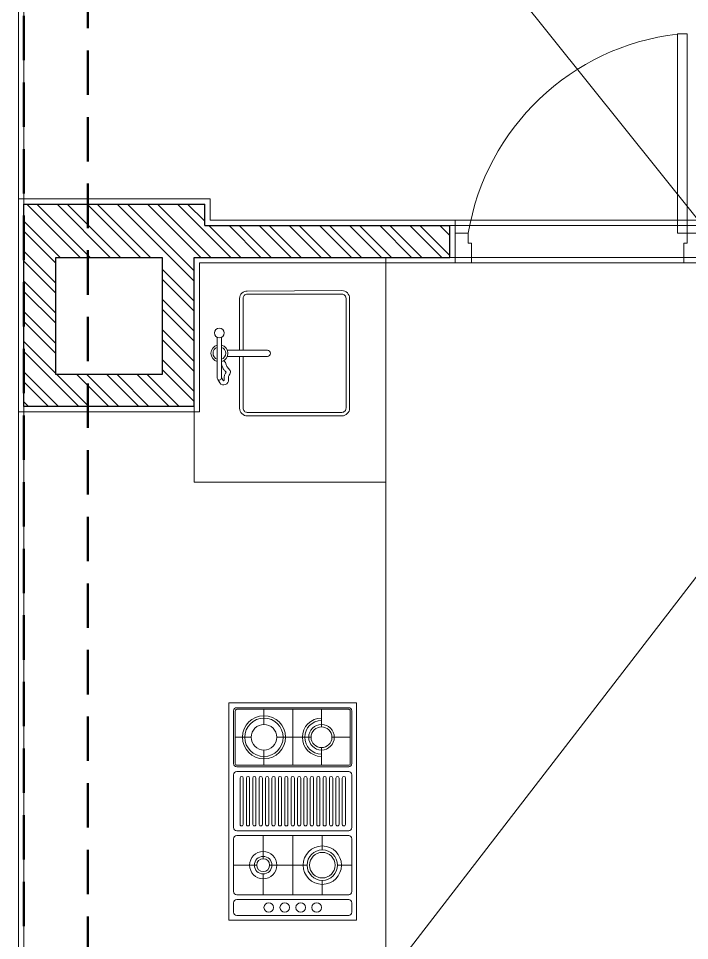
# Model space of a CAD drawing. Header units: inches. Extents: x -190799 to -189704, y -49100 to -46985.
# Drawn here: x -190498.4 to -190403.9, y -47566 to -47436.2 of the extents above; entities that cross this region are included whole.
import ezdxf

# ---------------------------------------------------------------- set-up
doc = ezdxf.new("R2010")
doc.units = ezdxf.units.IN
doc.header["$LTSCALE"] = 25
doc.header["$MEASUREMENT"] = 0
doc.linetypes.add('DASHED2', pattern=[0.375, 0.25, -0.125])
for name, color, linetype, lineweight in [('cross', 1, 'Continuous', 13), ('CWS', 180, 'Continuous', 18), ('elevation', 6, 'Continuous', 9), ('hidden', 7, 'DASHED2', 5), ('KITCHEN', 7, 'Continuous', 5), ('PLASTER LINE', 1, 'Continuous', 5), ('PP-BEAM', 104, 'DASHED2', 50), ('PP-KITCHEN 1', 3, 'Continuous', 13), ('PP-KITCHEN 2', 3, 'Continuous', 13), ('PP-ROOM 6', 3, 'Continuous', 13), ('PP-TOILET 7', 3, 'Continuous', 13), ('PP-WALL', 7, 'Continuous', 30), ('sechatch', 8, 'Continuous', 0), ('WIN', 22, 'Continuous', 0)]:
    doc.layers.add(name, color=color, linetype=linetype, lineweight=lineweight)

# ---------------------------------------------------------------- blocks, each defined once
blk = doc.blocks.new('A$C51AA6A4B')
at = {"layer": 'KITCHEN', "ltscale": 1.2}
for p, q in [((17, 20), (-17, 20)), ((-17, 20), (-17, 0)), ((-11.625, 19), (-11.625, 16.125)), ((8.375, 19.25), (8.375, 17)), ((13.75, 1.25), (13.75, 18.75)), ((15.75, 19.25), (14.25, 19.25)), ((16.25, 1.25), (16.25, 18.75)), ((17, 0), (17, 20)), ((2, 18.25), (-5.25, 18.25)), ((2, 17.75), (-5.25, 17.75)), ((2, 17.25), (-5.25, 17.25)), ((2, 16.75), (-5.25, 16.75)), ((2, 16.25), (-5.25, 16.25)), ((-16, 14.5), (-13.25, 14.5)), ((-7.25, 14.5), (-10, 14.5)), ((2, 15.75), (-5.25, 15.75)), ((2, 15.25), (-5.25, 15.25)), ((2, 14.75), (-5.25, 14.75)), ((6, 14.625), (3.75, 14.625)), ((10.75, 14.625), (13, 14.625)), ((2, 14.25), (-5.25, 14.25)), ((2, 13.75), (-5.25, 13.75)), ((2, 13.25), (-5.25, 13.25)), ((-11.625, 12.875), (-11.625, 7.5)), ((2, 12.75), (-5.25, 12.75)), ((2, 12.25), (-5.25, 12.25)), ((2, 11.75), (-5.25, 11.75)), ((8.375, 12.25), (8.375, 10)), ((2, 11.25), (-5.25, 11.25)), ((2, 10.75), (-5.25, 10.75)), ((2, 10.25), (-5.25, 10.25)), ((-16, 10), (-7.25, 10)), ((2, 9.75), (-5.25, 9.75)), ((2, 9.25), (-5.25, 9.25)), ((2, 8.75), (-5.25, 8.75)), ((3.75, 10), (13, 10)), ((8.375, 10), (8.375, 6.375)), ((2, 8.25), (-5.25, 8.25)), ((2, 7.75), (-5.25, 7.75)), ((2, 7.25), (-5.25, 7.25)), ((2, 6.75), (-5.25, 6.75)), ((2, 6.25), (-5.25, 6.25)), ((-13.625, 5.5), (-16, 5.5)), ((-9.625, 5.5), (-7.25, 5.5)), ((2, 5.75), (-5.25, 5.75)), ((2, 5.25), (-5.25, 5.25)), ((2, 4.75), (-5.25, 4.75)), ((7.375, 5.375), (3.75, 5.375)), ((8.375, 4.375), (8.375, 0.75)), ((9.75, 5.375), (13, 5.375)), ((-11.625, 3.5), (-11.625, 1)), ((2, 4.25), (-5.25, 4.25)), ((2, 3.75), (-5.25, 3.75)), ((2, 3.25), (-5.25, 3.25)), ((2, 2.75), (-5.25, 2.75)), ((2, 2.25), (-5.25, 2.25)), ((2, 1.75), (-5.25, 1.75)), ((-17, 0), (17, 0)), ((14.25, 0.75), (15.75, 0.75))]:
    blk.add_line(p, q, dxfattribs=at)
for points in [[(-15.75, 19.25), (-7.5, 19.25, -0.4142136), (-7, 18.75), (-7, 1.25, -0.4142136), (-7.5, 0.75), (-15.75, 0.75, -0.4142136), (-16.25, 1.25), (-16.25, 18.75, -0.4142136)], [(-15.75, 19), (-7.5, 19, -0.4142136), (-7.25, 18.75), (-7.25, 1.25, -0.4142136), (-7.5, 1), (-15.75, 1, -0.4142136), (-16, 1.25), (-16, 18.75, -0.4142136)], [(-5.75, 19.25), (2.5, 19.25, -0.4142136), (3, 18.75), (3, 1.25, -0.4142136), (2.5, 0.75), (-5.75, 0.75, -0.4142136), (-6.25, 1.25), (-6.25, 18.75, -0.4142136)], [(4.25, 19.25), (12.5, 19.25, -0.4142136), (13, 18.75), (13, 1.25, -0.4142136), (12.5, 0.75), (4.25, 0.75, -0.4142136), (3.75, 1.25), (3.75, 18.75, -0.4142136)]]:
    blk.add_lwpolyline(points, format="xyb", close=True, dxfattribs=at)
for centre, radius in [((8.375, 14.625), 3), ((-11.625, 14.5), 2), ((-11.625, 14.5), 1.625), ((8.375, 14.625), 2.375), ((8.375, 14.625), 2), ((15, 13.75), 0.75), ((15, 11.25), 0.75), ((-11.625, 5.5), 3.375), ((15, 8.75), 0.75), ((-11.625, 5.5), 3), ((-11.625, 5.5), 2), ((8.375, 5.375), 2.125), ((8.375, 5.375), 1.375), ((8.375, 5.375), 1), ((15, 6.25), 0.75)]:
    blk.add_circle(centre, radius, dxfattribs=at)
for centre, radius, start, end in [((14.25, 18.75), 0.5, 90, 180), ((15.75, 18.75), 0.5, 0, 90), ((-5.25, 18), 0.25, 90, 270), ((2, 18), 0.25, 270, 90), ((-5.25, 17), 0.25, 90, 270), ((-5.25, 16), 0.25, 90, 270), ((2, 17), 0.25, 270, 90), ((2, 16), 0.25, 270, 90), ((-11.625, 14.5), 3, 180, 0), ((-11.625, 14.5), 2.625, 180, 0), ((-5.25, 15), 0.25, 90, 270), ((2, 15), 0.25, 270, 90), ((-5.25, 14), 0.25, 90, 270), ((-5.25, 13), 0.25, 90, 270), ((2, 14), 0.25, 270, 90), ((2, 13), 0.25, 270, 90), ((-5.25, 12), 0.25, 90, 270), ((2, 12), 0.25, 270, 90), ((-5.25, 11), 0.25, 90, 270), ((-5.25, 10), 0.25, 90, 270), ((2, 11), 0.25, 270, 90), ((2, 10), 0.25, 270, 90), ((-5.25, 9), 0.25, 90, 270), ((2, 9), 0.25, 270, 90), ((-5.25, 8), 0.25, 90, 270), ((-5.25, 7), 0.25, 90, 270), ((2, 8), 0.25, 270, 90), ((2, 7), 0.25, 270, 90), ((-5.25, 6), 0.25, 90, 270), ((2, 6), 0.25, 270, 90), ((-5.25, 5), 0.25, 90, 270), ((2, 5), 0.25, 270, 90), ((-5.25, 4), 0.25, 90, 270), ((-5.25, 3), 0.25, 90, 270), ((2, 4), 0.25, 270, 90), ((2, 3), 0.25, 270, 90), ((-5.25, 2), 0.25, 90, 270), ((2, 2), 0.25, 270, 90), ((14.25, 1.25), 0.5, 180, 270), ((15.75, 1.25), 0.5, 270, 0)]:
    blk.add_arc(centre, radius, start, end, dxfattribs=at)
blk = doc.blocks.new('door')
at = {"layer": 'WIN'}
for points in [[(-188890.45, -47194.62), (-188890.45, -47164.12), (-188891.95, -47164.12), (-188891.95, -47194.62)], [(-188925.95, -47194.62), (-188923.95, -47194.62), (-188923.95, -47196.12), (-188923.45, -47196.12), (-188923.45, -47199.12), (-188923.95, -47199.12), (-188923.95, -47199.12), (-188925.95, -47199.12)], [(-188888.45, -47194.62), (-188890.45, -47194.62), (-188890.45, -47196.12), (-188890.95, -47196.12), (-188890.95, -47199.12), (-188890.45, -47199.12), (-188890.45, -47199.12), (-188888.45, -47199.12)]]:
    blk.add_lwpolyline(points, close=True, dxfattribs=at)
blk.add_arc((-188887.65, -47200.7), 36.81, 96.7084, 170.4863, dxfattribs=at)
blk = doc.blocks.new('sink 1')
at = {"layer": 'KITCHEN', "color": 8, "ltscale": 1.2}
for p, q in [((-190470.36, -47481.13), (-190470.36, -47486.85)), ((-190470.36, -47481.13), (-190470.36, -47486.85)), ((-190469.77, -47481.13), (-190469.77, -47486.85)), ((-190469.77, -47481.13), (-190469.77, -47486.85)), ((-190463.31, -47482.92), (-190468.96, -47482.92)), ((-190463.31, -47482.92), (-190468.96, -47482.92)), ((-190463.31, -47483.81), (-190468.96, -47483.81)), ((-190463.31, -47483.81), (-190468.96, -47483.81))]:
    blk.add_line(p, q, dxfattribs=at)
for points in [[(-190467.23, -47482.92), (-190467.23, -47475.65, -0.427592), (-190466.13, -47474.62), (-190452.82, -47474.55, -0.414214), (-190451.73, -47475.65), (-190451.73, -47491.09, -0.414214), (-190452.82, -47492.18), (-190466.13, -47492.18, -0.414214), (-190467.23, -47491.09), (-190467.23, -47483.81)], [(-190466.73, -47482.92), (-190466.73, -47475.65, -0.414214), (-190466.13, -47475.05), (-190452.82, -47475.05, -0.414214), (-190452.23, -47475.65), (-190452.23, -47491.09, -0.414214), (-190452.82, -47491.68), (-190466.13, -47491.68, -0.414214), (-190466.73, -47491.09), (-190466.73, -47483.81)]]:
    blk.add_lwpolyline(points, format="xyb", dxfattribs=at)
blk.add_circle((-190470.07, -47480.51), 0.693, dxfattribs=at)
blk.add_circle((-190470.07, -47480.51), 0.693, dxfattribs=at)
for centre, radius, start, end in [((-190470.07, -47483.37), 1.19, 104.4775, 255.5225), ((-190470.07, -47483.37), 0.891, 109.4712, 250.5288), ((-190470.07, -47483.37), 1.19, 284.4775, 75.5225), ((-190470.07, -47483.37), 0.891, 289.4712, 70.5288), ((-190463.31, -47483.37), 0.445, 270, 90), ((-190470.07, -47486.85), 0.297, 180, 0)]:
    blk.add_arc(centre, radius, start, end, dxfattribs=at)
blk.add_spline([(-190469.5, -47484.43), (-190469.21, -47484.66), (-190469.08, -47485.1), (-190468.74, -47485.56), (-190468.5, -47486.04), (-190468.76, -47486.61), (-190468.86, -47487.49), (-190469.64, -47487.81), (-190470.28, -47487.06)], degree=3, dxfattribs=at)
blk.add_spline([(-190469.5, -47484.43), (-190469.21, -47484.66), (-190469.08, -47485.1), (-190468.74, -47485.56), (-190468.5, -47486.04), (-190468.76, -47486.61), (-190468.86, -47487.49), (-190469.64, -47487.81), (-190470.28, -47487.06)], degree=3, dxfattribs=at)
for points in [[(-190469.78, -47484.96), (-190469.76, -47484.97), (-190469.73, -47484.99), (-190469.71, -47485)], [(-190469.78, -47484.96), (-190469.78, -47484.96), (-190469.77, -47484.96), (-190469.77, -47484.97)], [(-190469.77, -47484.97), (-190469.75, -47484.98), (-190469.73, -47484.99), (-190469.71, -47485)]]:
    blk.add_open_spline(points, degree=3, dxfattribs=at)
for points, knots in [([(-190469.71, -47485), (-190469.7, -47485.04), (-190469.7, -47485.09), (-190469.66, -47485.24), (-190469.63, -47485.34), (-190469.55, -47485.5), (-190469.5, -47485.57), (-190469.36, -47485.77), (-190469.27, -47485.86), (-190469.17, -47485.96), (-190469.15, -47486), (-190469.13, -47486.03)], [0.5184278, 0.5184278, 0.5184278, 0.5184278, 0.6389942, 0.6389942, 0.7595606, 0.7595606, 0.880127, 0.880127, 1.1539824, 1.1539824, 1.2962838, 1.2962838, 1.2962838, 1.2962838]), ([(-190469.71, -47485), (-190469.7, -47485.04), (-190469.7, -47485.09), (-190469.66, -47485.24), (-190469.63, -47485.34), (-190469.55, -47485.5), (-190469.5, -47485.57), (-190469.36, -47485.77), (-190469.27, -47485.86), (-190469.17, -47485.96), (-190469.15, -47486), (-190469.13, -47486.03)], [0.5184278, 0.5184278, 0.5184278, 0.5184278, 0.6389942, 0.6389942, 0.7595606, 0.7595606, 0.880127, 0.880127, 1.1539824, 1.1539824, 1.2962838, 1.2962838, 1.2962838, 1.2962838]), ([(-190469.13, -47486.03), (-190469.16, -47486.09), (-190469.23, -47486.19), (-190469.32, -47486.4), (-190469.34, -47486.47), (-190469.37, -47486.61), (-190469.38, -47486.67), (-190469.4, -47486.91), (-190469.39, -47487.05), (-190469.39, -47487.16), (-190469.39, -47487.18), (-190469.39, -47487.19)], [1.905609, 1.905609, 1.905609, 1.905609, 2.1215866, 2.1215866, 2.2123264, 2.2123264, 2.3030661, 2.3030661, 2.5845756, 2.5845756, 2.6589847, 2.6589847, 2.6589847, 2.6589847]), ([(-190469.13, -47486.03), (-190469.16, -47486.09), (-190469.23, -47486.19), (-190469.32, -47486.4), (-190469.34, -47486.47), (-190469.37, -47486.61), (-190469.38, -47486.67), (-190469.4, -47486.91), (-190469.39, -47487.05), (-190469.39, -47487.16), (-190469.39, -47487.18), (-190469.39, -47487.19)], [1.905609, 1.905609, 1.905609, 1.905609, 2.1215866, 2.1215866, 2.2123264, 2.2123264, 2.3030661, 2.3030661, 2.5845756, 2.5845756, 2.6589847, 2.6589847, 2.6589847, 2.6589847]), ([(-190469.5, -47487.23), (-190469.52, -47487.21), (-190469.55, -47487.17), (-190469.63, -47487.03), (-190469.68, -47486.94), (-190469.73, -47486.83), (-190469.74, -47486.81), (-190469.77, -47486.8)], [3.9090963, 3.9090963, 3.9090963, 3.9090963, 4.161673, 4.161673, 4.4142497, 4.4142497, 4.4469714, 4.4469714, 4.4469714, 4.4469714]), ([(-190469.5, -47487.23), (-190469.52, -47487.21), (-190469.55, -47487.17), (-190469.63, -47487.03), (-190469.68, -47486.94), (-190469.73, -47486.83), (-190469.74, -47486.81), (-190469.77, -47486.8)], [3.9090963, 3.9090963, 3.9090963, 3.9090963, 4.161673, 4.161673, 4.4142497, 4.4142497, 4.4469714, 4.4469714, 4.4469714, 4.4469714]), ([(-190469.39, -47487.19), (-190469.41, -47487.2), (-190469.45, -47487.22), (-190469.49, -47487.22), (-190469.5, -47487.23), (-190469.5, -47487.23)], [3.1794803, 3.1794803, 3.1794803, 3.1794803, 3.3912839, 3.3912839, 3.4676537, 3.4676537, 3.4676537, 3.4676537]), ([(-190469.39, -47487.19), (-190469.41, -47487.2), (-190469.45, -47487.22), (-190469.49, -47487.22), (-190469.5, -47487.23), (-190469.5, -47487.23)], [3.1794803, 3.1794803, 3.1794803, 3.1794803, 3.3912839, 3.3912839, 3.4676537, 3.4676537, 3.4676537, 3.4676537])]:
    blk.add_open_spline(points, degree=3, knots=knots, dxfattribs=at)

msp = doc.modelspace()

# ---------------------------------------------------------------- hatches: boundary and pattern name
at = {"layer": 'sechatch', "ltscale": 30}
h = msp.add_hatch(dxfattribs=at)
h.set_pattern_fill('ANSI32,_O', color=256, scale=8, angle=270)
h.set_pattern_definition([(315, (141.9624, -2226.2323), (2.121320344, 2.121320344), []), (315, (141.9624, -2227.6465), (2.121320344, 2.121320344), [])])
h.paths.add_polyline_path([(-190437.6104, -47465.3675), (-190472.1104, -47465.3675), (-190472.1104, -47462.3675), (-190497.6104, -47462.3675), (-190497.6104, -47490.8675), (-190473.6104, -47490.8675), (-190473.6104, -47469.8675), (-190437.6104, -47469.8675)])
h.paths.add_polyline_path([(-190478.1104, -47469.8675), (-190478.1104, -47486.3675), (-190493.1104, -47486.3675), (-190493.1104, -47469.8675)], flags=16)

# ---------------------------------------------------------------- linework, layer by layer
at = {"layer": 'cross'}
for points in [[(-190269.6104, -47357.3675), (-190383.0236, -47489.0756), (-190488.6104, -47625.8675)], [(-190383.0236, -47489.0756), (-190488.6104, -47357.3675)]]:
    msp.add_lwpolyline(points, dxfattribs=at)
at = {"layer": 'elevation'}
for p, q in [((-190498.3604, -47461.6175), (-190498.3604, -47424.1175)), ((-190446.6104, -47601.8675), (-190446.6104, -47470.6175)), ((-190498.3604, -47491.6175), (-190498.3604, -47604.1175))]:
    msp.add_line(p, q, dxfattribs=at)
at = {"layer": 'hidden', "ltscale": 0.3}
for p, q in [((-190497.6104, -47424.1175), (-190497.6104, -47461.6175)), ((-190497.6104, -47604.1175), (-190497.6104, -47491.6175))]:
    msp.add_line(p, q, dxfattribs=at)
at = {"layer": 'PLASTER LINE', "ltscale": 30}
for p, q in [((-190498.3604, -47461.6175), (-190498.3604, -47491.6175)), ((-190498.3604, -47461.6175), (-190471.3604, -47461.6175)), ((-190471.3604, -47464.6175), (-190471.3604, -47461.6175)), ((-190471.3604, -47464.6175), (-190436.8604, -47464.6175)), ((-190436.8604, -47470.6175), (-190436.8604, -47464.6175)), ((-190472.8604, -47470.6175), (-190436.8604, -47470.6175)), ((-190472.8604, -47470.6175), (-190472.8604, -47491.6175)), ((-190472.8604, -47491.6175), (-190498.3604, -47491.6175))]:
    msp.add_line(p, q, dxfattribs=at)
at = {"layer": 'PP-BEAM'}
for p, q in [((-190497.6104, -48473.3675), (-190497.6104, -47372.3675)), ((-190488.6104, -48468.8675), (-190488.6104, -47372.3675))]:
    msp.add_line(p, q, dxfattribs=at)
at = {"layer": 'PP-KITCHEN 1', "ltscale": 30}
msp.add_lwpolyline([(-190472.1104, -47381.3675), (-190365.6104, -47381.3675), (-190365.6104, -47465.3675), (-190472.1104, -47465.3675), (-190472.1104, -47462.3675), (-190497.6104, -47462.3675), (-190497.6104, -47423.3675), (-190472.1104, -47423.3675), (-190472.1104, -47381.3675)], dxfattribs=at)
at = {"layer": 'PP-KITCHEN 2', "ltscale": 30}
msp.add_lwpolyline([(-190473.6104, -47469.8675), (-190265.1104, -47469.8675), (-190265.1104, -47625.8675), (-190473.6104, -47625.8675), (-190473.6104, -47604.8675), (-190497.6104, -47604.8675), (-190497.6104, -47490.8675), (-190473.6104, -47490.8675), (-190473.6104, -47469.8675)], dxfattribs=at)
at = {"layer": 'PP-ROOM 6', "color": 3, "ltscale": 30}
msp.add_lwpolyline([(-190471.3604, -47382.1175), (-190366.3604, -47382.1175), (-190366.3604, -47464.6175), (-190471.3604, -47464.6175), (-190471.3604, -47461.6175), (-190498.3604, -47461.6175), (-190498.3604, -47424.1175), (-190471.3604, -47424.1175), (-190471.3604, -47382.1175)], dxfattribs=at)
at = {"layer": 'PP-TOILET 7', "color": 3, "ltscale": 30}
msp.add_lwpolyline([(-190498.3604, -47491.6175), (-190472.8604, -47491.6175), (-190472.8604, -47470.6175), (-190265.8604, -47470.6175), (-190265.8604, -47625.1175), (-190472.8604, -47625.1175), (-190472.8604, -47604.1175), (-190498.3604, -47604.1175), (-190498.3604, -47491.6175)], dxfattribs=at)
at = {"layer": 'PP-TOILET 7', "ltscale": 30}
msp.add_lwpolyline([(-190473.6104, -47501.5047), (-190446.6104, -47501.5047), (-190446.6104, -47469.8675), (-190473.6104, -47469.8675)], close=True, dxfattribs=at)
at = {"layer": 'PP-WALL'}
for p, q in [((-190497.6104, -47490.8675), (-190497.6104, -47462.3675)), ((-190472.1104, -47465.3675), (-190472.1104, -47462.3675)), ((-190437.6104, -47469.8675), (-190437.6104, -47465.3675)), ((-190473.6104, -47490.8675), (-190473.6104, -47469.8675))]:
    msp.add_line(p, q, dxfattribs=at)
at = {"layer": 'PP-WALL', "ltscale": 10}
for p, q in [((-190497.6104, -47462.3675), (-190472.1104, -47462.3675)), ((-190472.1104, -47465.3675), (-190437.6104, -47465.3675)), ((-190473.6104, -47469.8675), (-190437.6104, -47469.8675)), ((-190473.6104, -47490.8675), (-190497.6104, -47490.8675))]:
    msp.add_line(p, q, dxfattribs=at)
msp.add_lwpolyline([(-190478.1104, -47486.3675), (-190493.1104, -47486.3675), (-190493.1104, -47469.8675), (-190478.1104, -47469.8675)], close=True, dxfattribs=at)

# ---------------------------------------------------------------- block references
at = {"layer": 'CWS', "ltscale": 30, "xscale": 0.9200000000002484, "yscale": 0.9200000000002484, "zscale": 0.9200000000002484}
msp.add_blockref('door', (-16624.9872, -4047.4294), dxfattribs=at)
at = {"layer": 'KITCHEN', "color": 8, "ltscale": 1.2, "xscale": 0.900000000023283, "yscale": 0.900000000023283, "zscale": 0.900000000023283, "rotation": 270}
msp.add_blockref('A$C51AA6A4B', (-190468.7354, -47547.8675), dxfattribs=at)
at = {"layer": 'PP-TOILET 7', "ltscale": 30}
msp.add_blockref('sink 1', (0, 0), dxfattribs=at)

doc.saveas('drawing.dxf')
